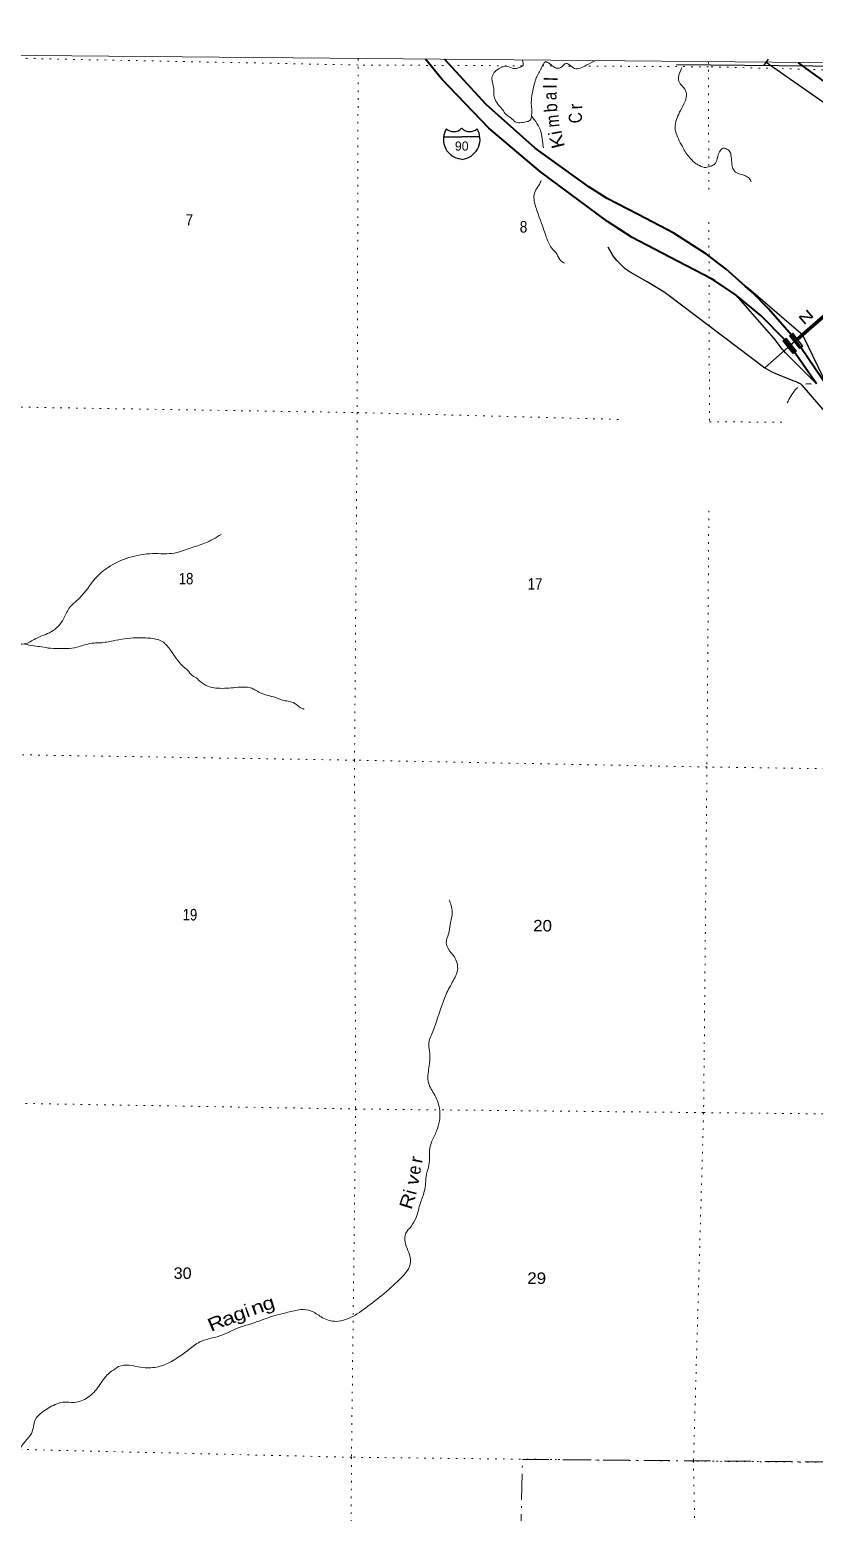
# Model space of a CAD drawing. Header units: feet. Extents: x -252966 to 4, y -183309 to 1368.
# Drawn here: x -209293 to -197330, y -21243 to 1368 of the extents above; entities that cross this region are included whole.
import ezdxf
from ezdxf.enums import TextEntityAlignment as Align

# ---------------------------------------------------------------- set-up
doc = ezdxf.new("R2010")
doc.units = ezdxf.units.FT
doc.header["$LTSCALE"] = 80
doc.linetypes.add('DOT_DASHED', pattern=[7.7, 5, -1.2, 0.3, -1.2])
doc.linetypes.add('DOTTED', pattern=[1.5, 0.3, -1.2])
for name, color, linetype, lineweight in [('15', 7, 'Continuous', 25), ('17', 7, 'Continuous', 25), ('18', 7, 'Continuous', 35), ('19', 7, 'Continuous', 25), ('23', 7, 'Continuous', 70), ('26', 7, 'Continuous', 40), ('29', 7, 'Continuous', 25), ('34', 7, 'Continuous', 13), ('39', 7, 'Continuous', 13), ('4', 7, 'Continuous', 13), ('41', 7, 'Continuous', 13), ('44', 7, 'DOT_DASHED', 13), ('55', 7, 'Continuous', 13), ('7', 7, 'DOTTED', 13)]:
    doc.layers.add(name, color=color, linetype=linetype, lineweight=lineweight)

msp = doc.modelspace()

# ---------------------------------------------------------------- linework, layer by layer
at = {"layer": '15'}
for p, q in [((-202709.21, -137.34), (-202706.31, -134.43)), ((-202703.14, -136.81), (-202706.57, -134.43)), ((-202981.92, -268.81), (-202705.51, -268.81)), ((-202705.51, -614.39), (-202769.4, -596.43)), ((-202706.04, -614.65), (-202642.41, -595.91))]:
    msp.add_line(p, q, dxfattribs=at)
msp.add_lwpolyline([(-202430.15, -268.81), (-202706.04, -268.81), (-202705.51, -268.81)], dxfattribs=at)
for centre, radius, start, end in [((-202679.29, -303.91), 306.13, 148.44436, 254.43378), ((-202827.89, -21.31), 165.66, 227.34281, 315.81201), ((-202584.2, -21.31), 165.66, 224.18824, 312.69396), ((-202732.8, -303.91), 306.13, 283.0809, 31.62482)]:
    msp.add_arc(centre, radius, start, end, dxfattribs=at)
at = {"layer": '18'}
for points in [[(-198518.22, -2683.87), (-198520.53, -2681.98), (-198848.09, -2463.3), (-198873.02, -2446.66), (-198898.09, -2433.54), (-199533.73, -2100.85), (-200106.6, -1801.51), (-200486.09, -1558.08), (-201503.99, -797.86), (-202292.82, -132.43), (-203007.78, 611.82), (-203260.82, 915.44)], [(-198383.52, -2542.97), (-198672.19, -2285.82), (-198974.51, -2055.12), (-199473.55, -1737.97), (-200016.11, -1451.45), (-200488.4, -1206.06), (-200770.07, -1027.77), (-201585.39, -441.25), (-202334.93, 227.27), (-202966.43, 917.01)], [(-197295.23, -4034.37), (-197630.83, -3552.64), (-197783.38, -3358.21), (-198144.01, -2990.59), (-198518.22, -2683.87)], [(-197110.7, -4109.77), (-197534.94, -3478.51), (-197676.91, -3289.31), (-198030.59, -2889.36), (-198273.41, -2641.06), (-198383.52, -2542.97)]]:
    msp.add_lwpolyline(points, dxfattribs=at)
at = {"layer": '19'}
for points in [[(-197295.23, -4034.37), (-197315.9, -4013.69), (-197770.56, -3558.68), (-197792.36, -3536.86), (-197813.9, -3508.68), (-197942.56, -3340.36), (-198484.45, -2722.39), (-198518.22, -2683.87)], [(-197510.59, -3285.48), (-197535.59, -3263.86), (-198333.52, -2580.79), (-198383.52, -2542.97)], [(-197110.7, -4109.77), (-197124.4, -4081.35), (-197495.97, -3310.26), (-197510.59, -3285.48)]]:
    msp.add_lwpolyline(points, dxfattribs=at)
at = {"layer": '23'}
msp.add_line((-197585.98, -3351.47), (-197510.59, -3285.48), dxfattribs=at)
msp.add_lwpolyline([(-197510.59, -3285.48), (-196669.45, -2549.24), (-196604.71, -2492.42), (-196538.75, -2421.82), (-196480.54, -2344.72), (-195985.87, -1628.33), (-195712.06, -1231.79), (-195353.43, -741.53)], dxfattribs=at)
at = {"layer": '26'}
msp.add_lwpolyline([(-196956.44, 417.56), (-196981.46, 435.66), (-197570.56, 861.62)], dxfattribs=at)
at = {"layer": '29'}
for p, q in [((-199431.07, 834.39), (-195818.46, 798.72)), ((-197585.98, -3351.47), (-197732.16, -3479.41)), ((-197732.16, -3479.41), (-198086.25, -3789.34))]:
    msp.add_line(p, q, dxfattribs=at)
for points in [[(-199593.63, -2651.15), (-199878.6, -2478.47), (-200137.28, -2331.58), (-200211.86, -2277.95), (-200288.77, -2205.66), (-200342.37, -2154.37), (-200400.63, -2075.09), (-200473.24, -1950.09)], [(-199593.63, -2651.15), (-199562.61, -2671.9), (-198086.25, -3789.34)], [(-198086.25, -3789.34), (-197976.63, -3851), (-197934.1, -3872.57), (-197682.99, -3974.58), (-197585.11, -4009.56), (-197562.39, -4020.63), (-197545.49, -4030.54), (-197519.98, -4056.17)], [(-197519.98, -4056.17), (-197489.73, -4091.45), (-197069.95, -4578.72), (-197052.76, -4599.92)]]:
    msp.add_lwpolyline(points, dxfattribs=at)
at = {"layer": '34', "lineweight": 25}
for p, q in [((-198094.33, 827.36), (-198030.92, 917.99)), ((-198063.93, 872.73), (-196190.5, -438.11))]:
    msp.add_line(p, q, dxfattribs=at)
at = {"layer": '34'}
msp.add_line((-198064.56, 871.83), (-194318.95, -1748.97), dxfattribs=at)
at = {"layer": '39'}
for points in [[(-201781.56, 901.26), (-201771.62, 823.04), (-201844.45, 785.39), (-201892.87, 773.74), (-201987.25, 800.82), (-202089.94, 799.74), (-202104.1, 791.81), (-202146.61, 768), (-202209.52, 714.13), (-202244.49, 633.79), (-202240.93, 583.34), (-202216.07, 441.95), (-202218.46, 401.64), (-202138.37, 212.53), (-202079.63, 144.01), (-202035.58, 80.37), (-201991.52, 46.11), (-201957.26, 21.64), (-201918.1, -12.62), (-201882.34, -43.07), (-201795.83, -49.91), (-201707.11, -34.59), (-201675.91, -24.06), (-201654.41, 3.24), (-201639.85, 53.52), (-201646.12, 245.15), (-201643.66, 293.53), (-201592.85, 561.27), (-201578.29, 611.55), (-201500.37, 764.09), (-201494.21, 776.13), (-201447.12, 860.4), (-201424.77, 882.37)], [(-200675.01, 891.38), (-200808.79, 825.35), (-200984.89, 775.68), (-201061.66, 829.87), (-201111.32, 852.45), (-201197.12, 789.23), (-201287.42, 789.23), (-201346.12, 834.38), (-201391.28, 865.99), (-201424.77, 882.37)], [(-199347.78, 789.37), (-199401.66, 635.96), (-199396.11, 583.48), (-199376.36, 542.96), (-199286.83, 427.2), (-199281.43, 358.59), (-199304.42, 268.05), (-199370.08, 135.56), (-199421.43, 25.12), (-199452.74, -93.57), (-199453.21, -143.98), (-199439.66, -202.58), (-199325.14, -445.62), (-199273.59, -530.79), (-199169.97, -646.68), (-199117.99, -685.47), (-199103.95, -691.65), (-199079.92, -705.99), (-198985.55, -733.07), (-198902.8, -711.65), (-198846.14, -679.9), (-198829.81, -655.85), (-198794.48, -537.2), (-198751.49, -460.96), (-198727.14, -441.02), (-198664.85, -453.69), (-198626.86, -482.27), (-198601.23, -540.99), (-198590.3, -664.1), (-198570.97, -750.99), (-198553.13, -781.4), (-198541.19, -795.62), (-198503.18, -822.19), (-198420.85, -845.12), (-198356.71, -875.96), (-198302.82, -926.87), (-198293.55, -953.42)], [(-201641.86, 53.54), (-201499.16, -189.75), (-201473.17, -333.76), (-201461.82, -432.13)], [(-201495.87, -931.53), (-201522.35, -992.07), (-201588.16, -1100.42), (-201605.16, -1197.06), (-201558.63, -1389.06), (-201417.39, -1789.64), (-201338.42, -1957.73), (-201252.79, -2059.35), (-201193.3, -2156.69), (-201139.26, -2191.46)], [(-197372.01, -4037.64), (-197399.51, -4032.59), (-197467.33, -4038.62)], [(-197583.8, -4088.61), (-197607.58, -4107.31), (-197617.78, -4121.33), (-197689.19, -4223.52), (-197742.48, -4321.18)], [(-216160.83, -6697.65), (-215915.71, -6817.11), (-215755.43, -6901.25), (-215536.09, -6913.35), (-215179.95, -6936.78), (-214941.06, -7011.56), (-214469.67, -7199.39), (-214188.45, -7268.52), (-213925.05, -7305.21), (-213701.38, -7285.08), (-213496.53, -7339.39), (-213275.01, -7333.36), (-213026.77, -7269.08), (-212830.75, -7190.22), (-212705.3, -7122.81), (-212483.85, -7124.84), (-212192.82, -7222.28), (-212038.47, -7294.28), (-211886.61, -7418.68), (-211642.37, -7568.13), (-211401.88, -7687.29), (-211136.78, -7758.29), (-210948.3, -7840.68), (-210791.09, -7821.95), (-210733.27, -7882.98), (-210634.35, -8071.42), (-210460.16, -8175.87), (-210259.19, -8214.01), (-210001.05, -8167.98), (-209730.19, -8051.48), (-209524.34, -7998.92), (-209371.34, -8000.32), (-209201.47, -7919.2), (-208960.89, -7812.51), (-208775.86, -7616.59), (-208695.9, -7462.04), (-208529.29, -7298.21), (-208292.99, -7001.93), (-208098.15, -6834.32), (-207780.67, -6683.98), (-207419.71, -6622.75), (-207085.42, -6613.72), (-206845.14, -6539.29), (-206627.01, -6464.66), (-206372.08, -6329.87)], [(-209368.02, -8003.2), (-209228.67, -8029.86), (-209112.04, -8045.05), (-208975.33, -8066.47), (-208796.18, -8070.13), (-208731.76, -8070.72), (-208568.47, -8048.02), (-208437.26, -8010.9), (-208310.19, -7985.85), (-208219.56, -7982.65), (-208019.96, -7952.22), (-207669.22, -7907.03), (-207550.44, -7908.12), (-207343.29, -7932.2), (-207265.1, -7967.2), (-207225.16, -8001.85), (-207207.21, -8020.16), (-206946.5, -8347.22), (-206896.55, -8388.01), (-206800.87, -8491.73), (-206758.78, -8512.28), (-206722.85, -8544.88), (-206614.88, -8626.53), (-206510.54, -8663.78), (-206395.9, -8676.93), (-206111.88, -8661.39), (-205924.73, -8671.17), (-205860.55, -8697.97), (-205776.43, -8745.12), (-205617.86, -8796.99), (-205597.77, -8801.21), (-205439.22, -8855.09), (-205352.82, -8874.03), (-205250.45, -8907.24), (-205194.47, -8950.1), (-205120.36, -8991.11), (-205110.33, -8995.23)], [(-212291.63, -20919.84), (-212056.7, -20956.31), (-211802.84, -20936.45), (-211518.87, -20926.96), (-211265.06, -20913.15), (-211029.28, -20889.1), (-210904.11, -20851.93), (-210714.71, -20835.52), (-210468.47, -20769.21), (-210171.82, -20695.3), (-209892.98, -20586.95), (-209636.03, -20452.18), (-209469.55, -20302.46), (-209363.57, -20164.29), (-209265.78, -20040.16), (-209207.46, -19830.97), (-209105.76, -19718.98), (-208905.33, -19599.82), (-208786.22, -19564.61), (-208609.08, -19568.25), (-208411.08, -19493.44), (-208238.33, -19319.58), (-208093.64, -19131.35), (-207990.25, -19055.67), (-207917.37, -19011.97), (-207778.35, -19001.15), (-207498.86, -19040.01), (-207279.11, -19007.74), (-207050.53, -18892.88), (-206866.1, -18761.48), (-206697.9, -18644.04), (-206417.27, -18559.9), (-206112.07, -18431.62), (-205871.75, -18353.16), (-205570.78, -18247.03), (-205356.86, -18192.52), (-205165.22, -18151.93), (-204998.32, -18173.63), (-204850.15, -18261.7), (-204649.45, -18330.09), (-204403.31, -18273.86), (-204137.95, -18100.85), (-203589.93, -17623.92), (-203500.11, -17491.65), (-203490.75, -17350.58), (-203539.84, -17217.03), (-203567.14, -17122), (-203555.8, -16984.98), (-203478.35, -16882.85), (-203400.55, -16744.42), (-203336.12, -16527.22), (-203276.09, -16350.31), (-203241.45, -16088.48), (-203201.55, -15911.39), (-203193.45, -15689.64), (-203164.38, -15595.13), (-203090.36, -15428.43), (-203041.15, -15116.32), (-203117.49, -14881.69), (-203212.4, -14695.3), (-203206.2, -14461.44), (-203194.09, -14241.74), (-203208.94, -14106.5), (-203148.74, -13911.44), (-202954.44, -13368.75), (-202849.82, -13159.99), (-202769.57, -12973.18), (-202818.04, -12773.1), (-202913.49, -12645.18), (-202942.87, -12556.18), (-202907.41, -12423.42), (-202879.89, -12278.48), (-202849.9, -12085.16), (-202896.51, -11901.23)]]:
    msp.add_spline(points, degree=3, dxfattribs=at)
at = {"layer": '4'}
msp.add_lwpolyline([(-248626.54, 1367.99), (-217549.26, 1047.36), (-186471.56, 769.49), (-155393.5, 534.37), (-124315.16, 342), (-93236.57, 192.37), (-62157.81, 85.49), (-31078.93, 21.37), (0, -0.01)], dxfattribs=at)
at = {"layer": '44'}
msp.add_lwpolyline([(-207153.44, -25610.52), (-207128.03, -23058.33), (-205814.38, -23080.17), (-205792.5, -21606.43), (-201807.35, -21670.4), (-201779.48, -20435.61), (-191342.05, -20523.47), (-191327.79, -21234.69), (-188649.72, -21226.55), (-188671.49, -25896.09)], dxfattribs=at)
at = {"layer": '55'}
for points in [[(-197809, -3375.09), (-197757.58, -3335.33), (-197604.64, -3533.09), (-197656.06, -3572.85)], [(-197797.78, -3376.52), (-197759.01, -3346.54), (-197615.85, -3531.65), (-197654.62, -3561.63)], [(-197710.71, -3299.51), (-197659.4, -3259.6), (-197505.92, -3456.94), (-197557.23, -3496.85)], [(-197699.48, -3300.91), (-197660.8, -3270.82), (-197517.14, -3455.53), (-197555.82, -3485.62)]]:
    msp.add_lwpolyline(points, close=True, dxfattribs=at)
at = {"layer": '7'}
for p, q in [((-201783.54, 816.31), (-204287.24, 828.89)), ((-201332.14, 814.04), (-201468.69, 814.73)), ((-201053.22, 812.64), (-201155.06, 813.15)), ((-198944.33, 802.04), (-200827.52, 811.5)), ((-198944.52, 874.46), (-198938.82, -1096.61)), ((-195639.26, 717.08), (-198944.33, 802.04)), ((-198937.45, -1569.36), (-198928.65, -4611.54)), ((-204298.88, -4471.57), (-200263.75, -4576.74)), ((-198928.65, -4611.54), (-197746.2, -4619.23)), ((-198938.66, -5967.64), (-198967.5, -9876.43))]:
    msp.add_line(p, q, dxfattribs=at)
for points in [[(-204287.24, 828.89), (-209701.19, 935.93), (-211555.31, 988.23)], [(-204285.34, 920.7), (-204298.88, -4471.57), (-204340.09, -9772.73), (-204323, -15083.57), (-204386.53, -20403.61), (-204413.61, -25676.09), (-204559.86, -30174.27)], [(-217599.18, -4137.56), (-214986.84, -4173.95), (-209665.82, -4385.49), (-204298.88, -4471.57)], [(-193697.34, -9952.97), (-198967.5, -9876.43), (-204340.09, -9772.73), (-209684.89, -9686.86), (-215028.05, -9475.11), (-217650.17, -9432.09)], [(-198967.5, -9876.43), (-199018.49, -15147.25), (-199172.57, -20461.49), (-199077.39, -25793.57), (-199118.61, -30254.4)], [(-209716.16, -15002.22), (-204323.08, -15092.57), (-199018.49, -15147.25), (-193764.25, -15203.48), (-188381.41, -15287.11), (-186604.32, -15317.2)], [(-188647.64, -20537.81), (-193938.38, -20509.47), (-199172.57, -20461.49), (-204386.53, -20403.61), (-209702.77, -20277.67), (-215052.38, -20110.23), (-217752.43, -20052.72)]]:
    msp.add_lwpolyline(points, dxfattribs=at)

# ---------------------------------------------------------------- texts
at = {"layer": '15'}
msp.add_text('90', height=140, dxfattribs=at).set_placement((-202705.85, -476.92), align=Align.CENTER)
at = {"layer": '17', "width": 1.55}
msp.add_text('N', height=150, rotation=41.195, dxfattribs=at).set_placement((-197491.86, -3144.62))
at = {"layer": '41'}
for s, rotation, p in [('l', 90.263, (-201258.24, 472.41)), ('l', 88.263, (-201245.3, 582.41)), ('r', 92.699, (-200868.41, 155.09)), ('i', 100.398, (-201177.26, -217.58)), ('i', 75.508, (-203403.53, -16410.92)), ('i', 19.084, (-205977.07, -18272.51))]:
    msp.add_text(s, height=200, rotation=rotation, dxfattribs=at).set_placement(p)
for s, rotation, width, p in [('b', 94.263, 0.9, (-201245.52, 116.74)), ('a', 88.263, 0.85, (-201263.22, 292.48)), ('m', 95.526, 0.85, (-201213.43, -111.92)), ('C', 95.699, 0.85, (-200865.41, -49.35)), ('K', 104.185, 1.15, (-201131.4, -415.82)), ('r', 78.773, 1.1, (-203314.04, -15930.69)), ('e', 81.243, 0.9, (-203343.01, -16102.56)), ('v', 73.618, 1.15, (-203381.44, -16275.33)), ('R', 72.32, 1.2, (-203474.63, -16638.75)), ('n', 19.492, 1.3, (-205881.52, -18240.52)), ('g', 17.542, 1.25, (-205714.56, -18176.74)), ('R', 23.152, 1.3, (-206529.03, -18493.29)), ('a', 21.026, 1.3, (-206321.47, -18412.1)), ('g', 18.079, 1.25, (-206157.76, -18337.32))]:
    msp.add_text(s, height=200, rotation=rotation, dxfattribs=dict(at, width=width)).set_placement(p)
at = {"layer": '7'}
for s, width, p in [('7', 0.9, (-206918.88, -1621.15)), ('8', 0.9, (-201822.88, -1725.9)), ('18', 0.85, (-207019.38, -7090.23)), ('17', 0.85, (-201698.93, -7171.27)), ('19', 0.85, (-206960.29, -12214.86)), ('20', 1.1, (-201617.98, -12382.75)), ('30', 1.05, (-207098.16, -17681.75)), ('29', 1.1, (-201707.12, -17758.23))]:
    msp.add_text(s, height=175, rotation=359.475, dxfattribs=dict(at, width=width)).set_placement(p)

doc.saveas('drawing.dxf')
